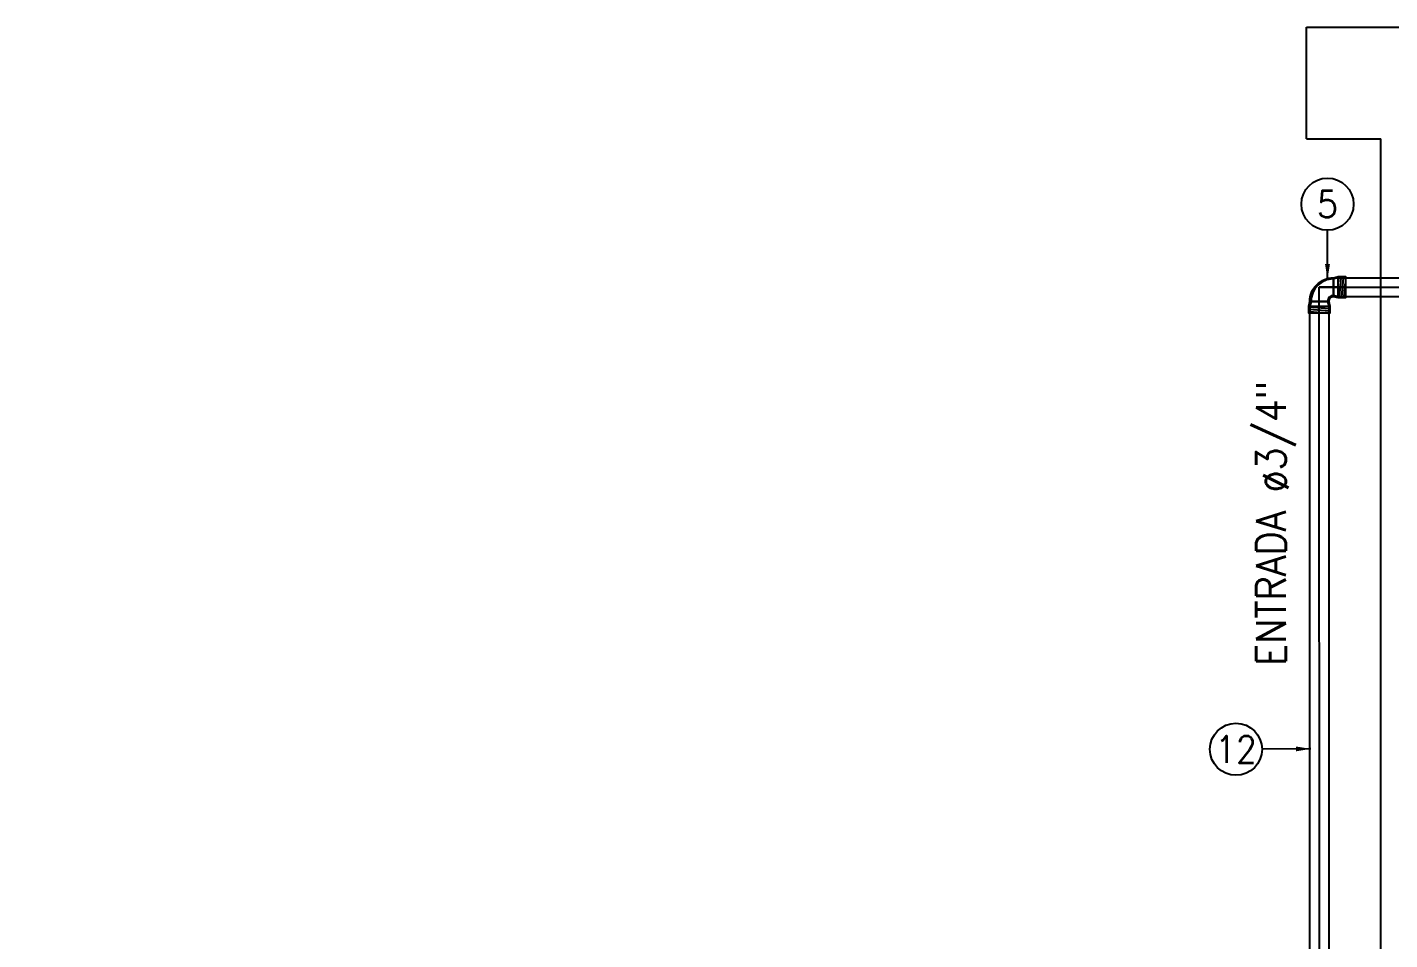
# Model space of a CAD drawing. Header units: metres. Extents: x -90 to 2507, y -28 to 972.
# Drawn here: x 150.079 to 151.91, y 190.457 to 191.683 of the extents above; entities that cross this region are included whole.
import ezdxf
from ezdxf.enums import TextEntityAlignment as Align

# ---------------------------------------------------------------- set-up
doc = ezdxf.new("R2010")
doc.units = ezdxf.units.M
doc.linetypes.add('CENTER', pattern=[50.8, 31.75, -6.35, 6.35, -6.35])
doc.linetypes.add('HIDDEN', pattern=[9.525, 6.35, -3.175])
for name, color, linetype in [('A-MURO', 6, 'Continuous'), ('G-acotado', 8, 'Continuous'), ('G-ejes', 9, 'CENTER'), ('G-textos-notas', 7, 'Continuous'), ('S-TUBERIAS-NUEVAS', 3, 'Continuous')]:
    doc.layers.add(name, color=color, linetype=linetype)
doc.styles.add('01COTAS', font='romans.shx')
doc.dimstyles.new('DIM-10-CORTE', dxfattribs={"dimscale": 0.01, "dimtxt": 2, "dimasz": 2, "dimexe": 2, "dimexo": 2, "dimgap": 1, "dimtad": 1, "dimtih": 1, "dimtoh": 1, "dimdsep": 46, "dimtxsty": '01COTAS', "dimcen": 25, "dimclrd": 256, "dimclre": 256, "dimclrt": 7, "dimadec": 0, "dimazin": 0, "dimtfac": 1, "dimtmove": 2, "dimatfit": 3, "dimfxl": 1, "dimtolj": 1, "dimtzin": 0, "dimarcsym": 0})

# ---------------------------------------------------------------- blocks, each defined once
blk = doc.blocks.new('codo1pulg')
at = {"color": 8}
for p in [(0.035, 0), (0, -0.035)]:
    blk.add_line(p, (0, 0), dxfattribs=at)
for p, q in [((0.0191, -0.0127), (0.0191, 0.0127)), ((0.0191, 0.0127), (0.0191, -0.0127)), ((-0.0127, -0.0191), (0.0127, -0.0191)), ((0.0127, -0.0191), (-0.0127, -0.0191)), ((-0.0127, -0.0191), (0.0127, -0.0191))]:
    blk.add_line(p, q)
blk.add_lwpolyline([(0.0254, -0.0143), (0.0191, -0.0127, 0.414214), (0.0127, -0.0191), (0.0143, -0.0254), (0.0143, -0.035), (-0.0143, -0.035), (-0.0143, -0.0254), (-0.0127, -0.0191, -0.414214), (0.0191, 0.0127), (0.0254, 0.0143), (0.035, 0.0143), (0.035, -0.0143)], format="xyb", close=True)
for points in [[(0.035, 0.0127), (0.0254, 0.0127), (0.0191, 0.0111, 0.414214), (-0.0111, -0.0191), (-0.0127, -0.0254), (-0.0127, -0.035)], [(0.035, -0.0127), (0.0254, -0.0127), (0.0191, -0.0111, 0.414214), (0.0111, -0.0191), (0.0127, -0.0254), (0.0127, -0.035)]]:
    blk.add_lwpolyline(points, format="xyb")
for points in [[(0.0254, -0.0143), (0.0254, 0.0143)], [(-0.0143, -0.0254), (0.0143, -0.0254)]]:
    blk.add_lwpolyline(points)

msp = doc.modelspace()

# ---------------------------------------------------------------- hatches: boundary and pattern name
h = msp.add_hatch()
h.set_pattern_fill('ANSI31', color=8, scale=0.001, angle=40)
h.set_pattern_definition([(85, (128.6438486, 202.6225524), (-0.00316291817, 0.0002767195), [])])
h.paths.add_polyline_path([(151.8501, 191.3466), (151.8406, 191.3466), (151.8406, 191.3212), (151.8501, 191.3212)])
h = msp.add_hatch()
h.set_pattern_fill('ANSI31', color=8, scale=0.001, angle=130)
h.set_pattern_definition([(175, (140.5260606, 168.1005435), (-0.0002767195, -0.00316291817), [])])
h.paths.add_polyline_path([(151.8025, 191.3085), (151.8025, 191.299), (151.8279, 191.299), (151.8279, 191.3085)])

# ---------------------------------------------------------------- linework, layer by layer
at = {"color": 8, "linetype": 'HIDDEN', "ltscale": 0.25}
for points in [[(151.8979, 191.3466), (152.0483, 191.3466)], [(152.0483, 191.3212), (151.8979, 191.3212)]]:
    msp.add_lwpolyline(points, dxfattribs=at)
at = {"layer": 'A-MURO', "color": 1, "ltscale": 0.18}
for p, q in [((151.7979, 191.6832), (151.9479, 191.6832)), ((151.7979, 191.5332), (151.8979, 191.5332))]:
    msp.add_line(p, q, dxfattribs=at)
for points in [[(151.7979, 191.5332), (151.7979, 191.6832)], [(151.2979, 189.4332), (151.6977, 189.4332), (151.6977, 189.8332), (151.8979, 189.8332), (151.8979, 191.5332)]]:
    msp.add_lwpolyline(points, dxfattribs=at)
at = {"layer": 'G-ejes', "color": 8, "linetype": 'CENTER', "ltscale": 1.5}
msp.add_lwpolyline([(151.8152, 191.3339), (151.8979, 191.3339)], dxfattribs=at)
at = {"layer": 'G-ejes', "color": 8, "linetype": 'CENTER', "ltscale": 0.1}
for points in [[(151.8979, 191.3339), (152.0483, 191.3339)], [(150.079, 189.0832), (150.9279, 189.9321), (151.8153, 189.9321), (151.8152, 191.299)]]:
    msp.add_lwpolyline(points, dxfattribs=at)
at = {"layer": 'G-textos-notas', "color": 1}
for centre in [(151.8262, 191.4455), (151.7032, 190.7131)]:
    msp.add_circle(centre, 0.035, dxfattribs=at)
at = {"layer": 'S-TUBERIAS-NUEVAS'}
for points in [[(151.8374, 191.3466), (151.8979, 191.3466)], [(151.8979, 191.3212), (151.8374, 191.3212)], [(151.8026, 189.9671), (151.8025, 191.299)], [(151.8279, 191.299), (151.828, 189.9671)]]:
    msp.add_lwpolyline(points, dxfattribs=at)

# ---------------------------------------------------------------- block references
msp.add_blockref('codo1pulg', (151.8152, 191.3339), dxfattribs=at)

# ---------------------------------------------------------------- texts
at = {"layer": 'G-textos-notas', "style": '01COTAS', "width": 0.9}
for s, p in [('5', (151.8262, 191.4455)), ('12', (151.7032, 190.7131))]:
    msp.add_text(s, height=0.036, dxfattribs=at).set_placement(p, align=Align.MIDDLE)
at = {"layer": 'G-textos-notas', "color": 7, "style": '01COTAS', "width": 0.9}
msp.add_text('ENTRADA ø3/4"', height=0.04, rotation=90, dxfattribs=at).set_placement((151.7702, 191.208), align=Align.RIGHT)

# ---------------------------------------------------------------- leaders
at = {"layer": 'G-acotado', "color": 5}
for points in [[(151.8262, 191.3449), (151.8262, 191.4105)], [(151.8037, 190.7137), (151.7382, 190.7133)]]:
    msp.add_leader(points, dimstyle='DIM-10-CORTE', dxfattribs=at)

doc.saveas('drawing.dxf')
